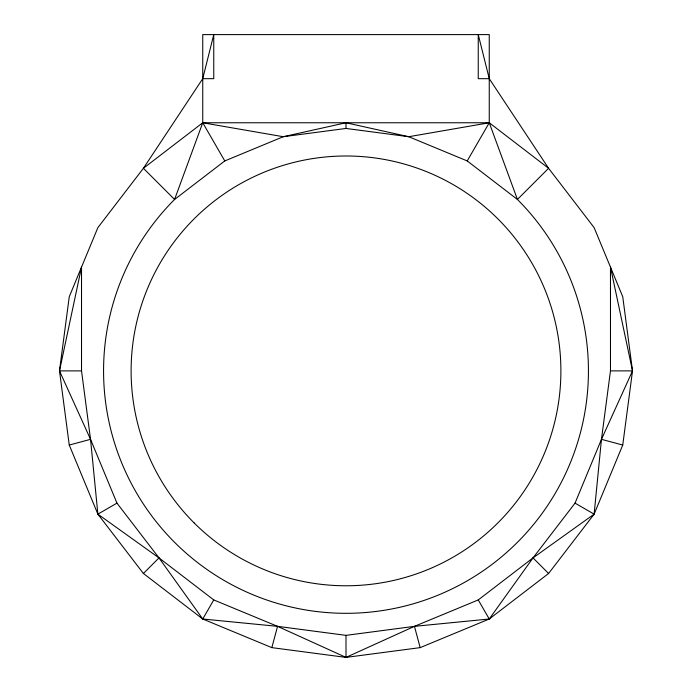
<?xml version="1.0" encoding="UTF-8"?>
<svg xmlns="http://www.w3.org/2000/svg" width="692" height="692" viewBox="0 0 692 692"><rect width="100%" height="100%" fill="white"/><g stroke="black" fill="none" stroke-linecap="round" stroke-linejoin="round"><path stroke-width="1.04" d="M489.253 78.68L478.241 78.68L478.241 34.6L489.253 78.68L548.592 168.294L594.125 227.633L622.748 296.73L632.514 370.886L601.46 439.333L575.043 503.127L533.013 557.899L489.253 619.011L414.447 626.346L346 635.36L277.553 626.346L202.747 619.011L158.987 557.899L116.957 503.127L90.54 439.333L59.486 370.886L81.526 267.095L81.526 370.886L90.54 439.333L97.875 514.147L158.987 557.899L213.759 599.929L277.553 626.346L346 657.4L414.447 626.346L478.241 599.929L533.013 557.899L594.125 514.147L601.46 439.333L610.474 370.886L610.474 267.095L632.514 370.886L622.748 445.043L594.125 514.147L548.592 573.486L489.253 619.011L420.156 647.634L346 657.4L271.844 647.634L202.747 619.011L143.408 573.486L97.875 514.147L69.252 445.043L59.486 370.886L69.252 296.73L97.875 227.633L143.408 168.294L202.747 78.68L213.759 34.6L213.759 78.68L202.747 78.68M271.844 647.634L277.553 626.346M202.747 619.011L213.759 599.929M467.221 160.933L489.253 122.761L489.253 34.6L202.747 34.6L202.747 122.761L174.574 199.46A242.434 242.434 0 0 0 174.574 542.312A242.434 242.434 0 0 0 517.426 542.312A242.434 242.434 0 0 0 517.426 199.46L489.253 122.761L202.747 122.761L143.408 168.294L174.574 199.46L224.779 160.933L283.253 136.713L346 122.761L408.747 136.713L467.221 160.933L517.426 199.46L548.592 168.294L489.253 122.761L408.747 136.713L346 128.452L283.253 136.713L202.747 122.761L224.779 160.933M143.408 573.486L158.987 557.899M97.875 514.147L116.957 503.127M69.252 445.043L90.54 439.333M59.486 370.886L81.526 370.886M610.474 370.886L632.514 370.886M601.46 439.333L622.748 445.043M575.043 503.127L594.125 514.147M533.013 557.899L548.592 573.486M478.241 599.929L489.253 619.011M414.447 626.346L420.156 647.634M346 122.761L346 128.452M346 635.36L346 657.4M194.054 522.832A214.883 214.883 0 0 0 553.565 426.506A214.883 214.883 0 0 0 290.38 163.321A214.883 214.883 0 0 0 194.054 522.832"/></g></svg>
